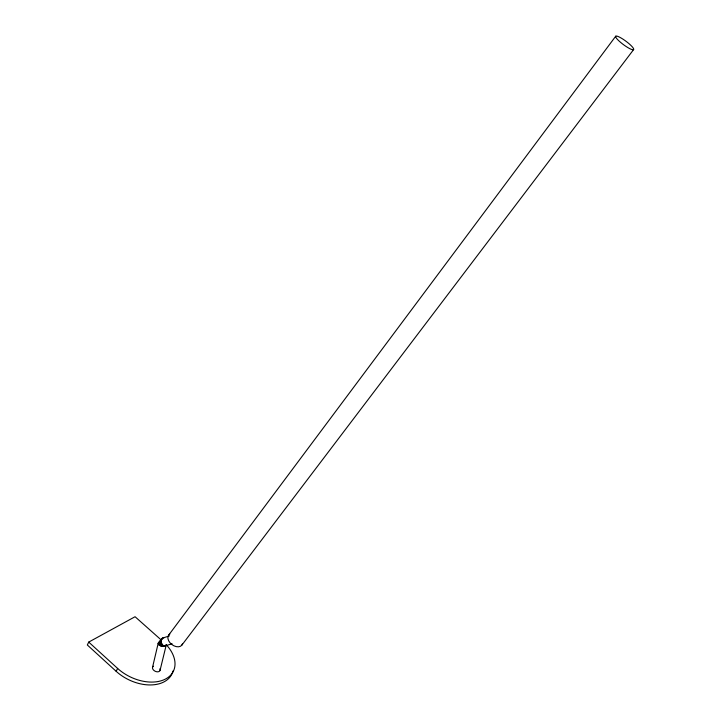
<?xml version="1.0" encoding="UTF-8"?>
<svg xmlns="http://www.w3.org/2000/svg" width="721" height="721" viewBox="0 0 721 721"><rect width="100%" height="100%" fill="white"/><g stroke="black" fill="none" stroke-linecap="round" stroke-linejoin="round"><path stroke-width="1.08" d="M160.071 670.296L166.29 644.79C164.613 647.548 158.548 646.485 158.214 643.204L162.36 638.157L169.327 635.949M172.103 643.772L164.776 646.025L163.243 645.701L161.089 642.402L161.765 638.671M152.537 667.304L158.214 643.204L162.36 638.157M161.459 640.185L135.07 616.725L88.728 642.096L87.34 644.998L116.162 671.314A36.438 24.045 26 0 0 150.365 684.95A36.438 24.045 26 0 0 173.022 670.963M116.162 671.314L117.613 668.421L88.728 642.096M168.714 635.066L615.725 36.23M181.836 645.142L633.642 49.56A11.166 2.109 36.6 0 0 621.295 38.123A11.166 2.109 36.6 0 0 619.087 41.043A11.166 2.109 36.6 0 0 633.642 49.56M158.205 643.79L161.035 640.311M161.756 639.509L163.063 637.905L163.82 637.932M158.467 644.394L160.963 641.339M158.99 644.971L161.089 642.402M159.738 645.484L161.405 643.438M160.657 645.89L161.892 644.376M161.693 646.169L162.522 645.151M162.757 646.304L163.243 645.701M164.712 646.097L166.064 645.259M158.494 642.672L159.801 641.906M166.245 644.718A36.483 24 26 0 1 164.929 679.326A36.483 24 26 0 1 117.613 668.421M159.918 668.782A4.074 2.695 26.9 0 1 158.178 671.783A4.074 2.695 26.9 0 1 153.33 669.854A4.074 2.695 26.9 0 1 153.402 666.195M182.485 643.817A8.273 5.57 37.4 0 1 171.859 644.538A8.273 5.57 37.4 0 1 169.823 634.101"/></g></svg>
